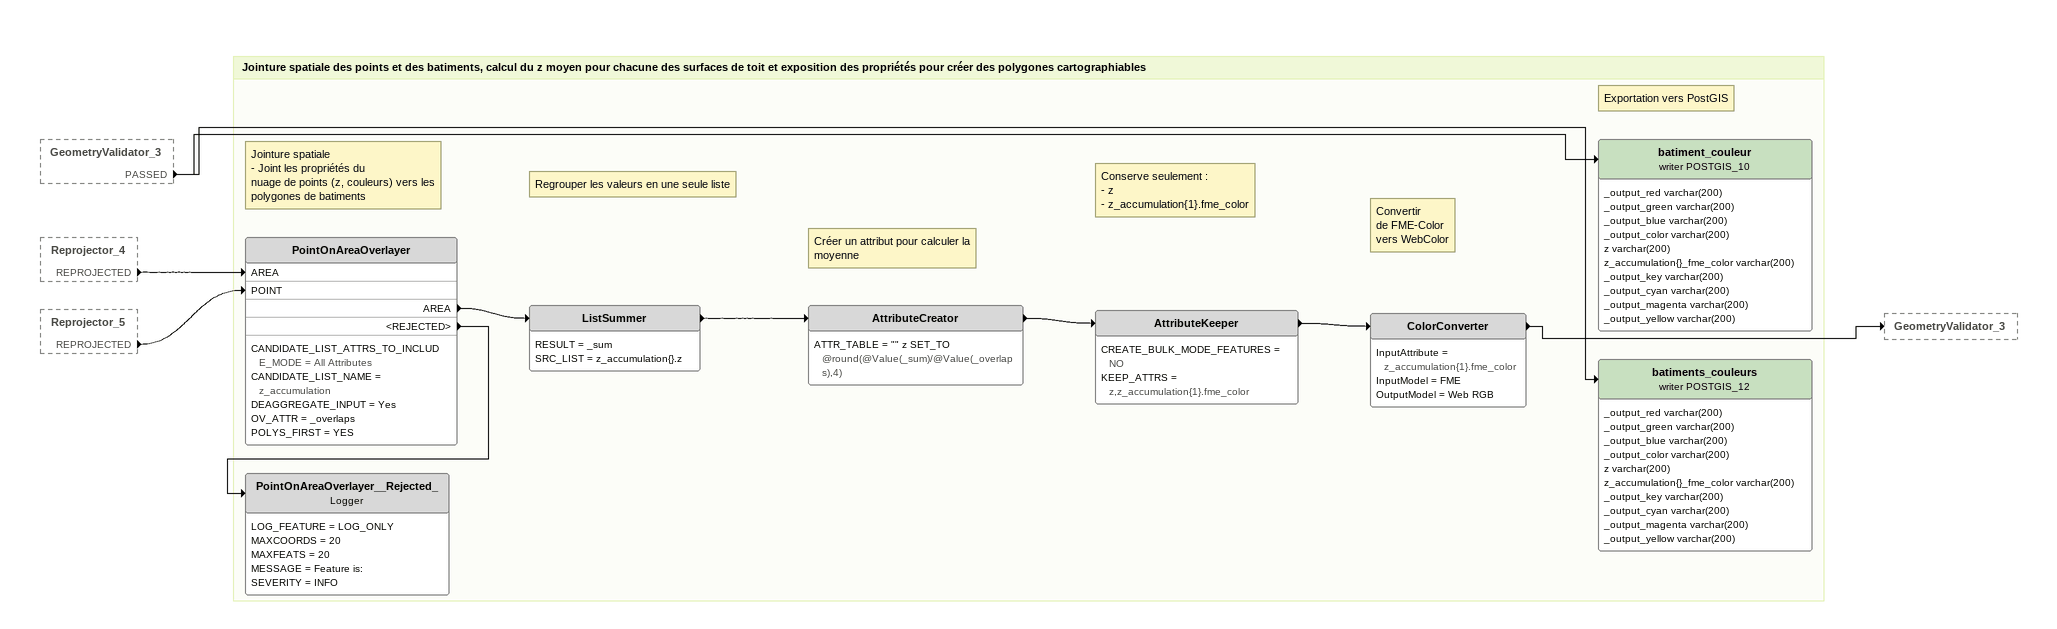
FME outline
GeometryValidator_3 [outside]
    PASSED -> batiment_couleur (writer POSTGIS_10)
    PASSED -> batiments_couleurs (writer POSTGIS_12)
Reprojector_4 [outside]
    REPROJECTED -> PointOnAreaOverlayer [AREA]
Reprojector_5 [outside]
    REPROJECTED -> PointOnAreaOverlayer [POINT]

Bookmark: Jointure spatiale des points et des batiments, calcul du z moyen pour chacune des surfaces de toit et exposition des propriétés pour créer des polygones cartographiables
Note: Jointure spatiale / - Joint les propriétés du / nuage de points (z, couleurs) vers les polygones de batiments
PointOnAreaOverlayer
    CANDIDATE_LIST_ATTRS_TO_INCLUDE_MODE = All Attributes
    CANDIDATE_LIST_NAME = z_accumulation
    DEAGGREGATE_INPUT = Yes
    OV_ATTR = _overlaps
    POLYS_FIRST = YES
    AREA -> ListSummer
    <REJECTED> -> PointOnAreaOverlayer__Rejected_
Note: Regrouper les valeurs en une seule liste
ListSummer
    RESULT = _sum
    SRC_LIST = z_accumulation{}.z
    -> AttributeCreator
Note: Créer un attribut pour calculer la moyenne
AttributeCreator
    ATTR_TABLE = "" z SET_TO @round(@Value(_sum)/@Value(_overlaps),4)
    -> AttributeKeeper
Note: Conserve seulement : / - z / - z_accumulation{1}.fme_color
AttributeKeeper
    CREATE_BULK_MODE_FEATURES = NO
    KEEP_ATTRS = z,z_accumulation{1}.fme_color
    -> ColorConverter
Note: Convertir / de FME-Color / vers WebColor
ColorConverter
    InputAttribute = z_accumulation{1}.fme_color
    InputModel = FME
    OutputModel = Web RGB
    -> GeometryValidator_3
Note: Exportation vers PostGIS
batiment_couleur (writer POSTGIS_10)
    attributes: _output_red varchar(200), _output_green varchar(200), _output_blue varchar(200), _output_color varchar(200), z varchar(200), z_accumulation{}_fme_color varchar(200), _output_key varchar(200), _output_cyan varchar(200), _output_magenta varchar(200), _output_yellow varchar(200)
batiments_couleurs (writer POSTGIS_12)
    attributes: _output_red varchar(200), _output_green varchar(200), _output_blue varchar(200), _output_color varchar(200), z varchar(200), z_accumulation{}_fme_color varchar(200), _output_key varchar(200), _output_cyan varchar(200), _output_magenta varchar(200), _output_yellow varchar(200)
PointOnAreaOverlayer__Rejected_: Logger
    LOG_FEATURE = LOG_ONLY
    MAXCOORDS = 20
    MAXFEATS = 20
    MESSAGE = Feature is:
    SEVERITY = INFO
